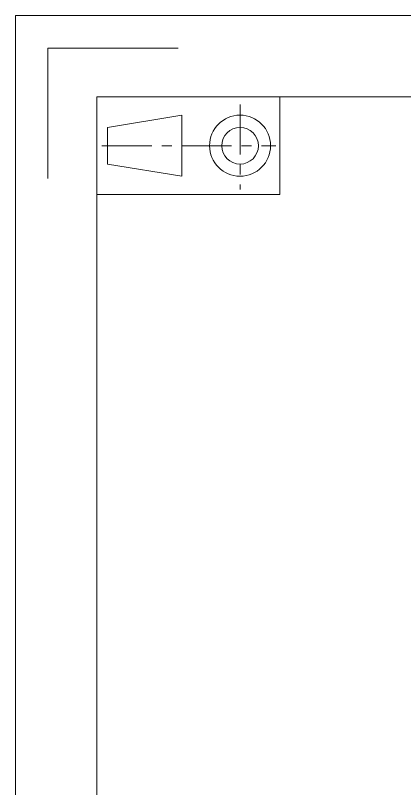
# Model space of a CAD drawing. Header units: millimetres. Extents: x 285 to 1847, y 467 to 1572.
# Drawn here: x 285 to 536.5, y 1072.8 to 1571.8 of the extents above; entities that cross this region are included whole.
import ezdxf

# ---------------------------------------------------------------- set-up
doc = ezdxf.new("R2010")
doc.units = ezdxf.units.MM
doc.header["$LTSCALE"] = 16.334999
doc.linetypes.add('CENTER', pattern=[0.6, 0.375, -0.075, 0.075, -0.075])
doc.linetypes.add('点画线', pattern=[18, 12, -2, 2, -2])
doc.layers.get('0').update_dxf_attribs({"lineweight": 18})
doc.layers.add('DEFAULT_1', color=7, linetype='CENTER', lineweight=18)
doc.layers.add('中心线层', color=1, linetype='点画线', lineweight=18)

# ---------------------------------------------------------------- blocks, each defined once
blk = doc.blocks.new('96_1')
at = {"color": 7, "linetype": 'Continuous'}
for p, q in [((-11.25, 6), (-11.25, -6)), ((11.25, -6), (11.25, 6)), ((-9.927, 2.25), (-0.823, 3.75)), ((-0.823, 0), (-0.823, 3.75)), ((-9.927, 0), (-9.927, 2.25)), ((-9.927, 0), (-9.927, -2.25)), ((-0.823, 0), (-0.823, -3.75)), ((-9.927, -2.25), (-0.823, -3.75)), ((-11.25, -6), (11.25, -6))]:
    blk.add_line(p, q, dxfattribs=at)
for radius in [3.75, 2.25]:
    blk.add_circle((6.344, 0), radius, dxfattribs=at)
at = {"layer": 'DEFAULT_1', "color": 1, "linetype": 'CENTER'}
for p, q in [((6.344, 5.054), (6.344, -5.356)), ((-10.637, 0), (10.743, 0))]:
    blk.add_line(p, q, dxfattribs=at)
blk = doc.blocks.new('021')
at = {"color": 7, "linetype": 'Continuous'}
for p, q in [((-1348.74, -436.26), (-1348.74, 944.35)), ((-1348.74, 944.35), (603.83, 944.35)), ((-1322.44, 812.86), (-1322.44, 918.05)), ((-1322.44, 918.05), (-1217.25, 918.05)), ((-1282.99, -370.51), (-1282.99, 878.61)), ((-1282.99, 878.61), (538.09, 878.61))]:
    blk.add_line(p, q, dxfattribs=at)
at = {"color": 2, "linetype": 'Continuous', "xscale": 6.574313389426743, "yscale": 6.574313389426743, "zscale": 6.574313389426743}
blk.add_blockref('96_1', (-1208.97, 839.26), dxfattribs=at)

msp = doc.modelspace()

# ---------------------------------------------------------------- block references
at = {"layer": '中心线层', "linetype": '点画线', "xscale": 0.8, "yscale": 0.8, "zscale": 0.8}
msp.add_blockref('021', (1364.02, 816.28), dxfattribs=at)

doc.saveas('drawing.dxf')
